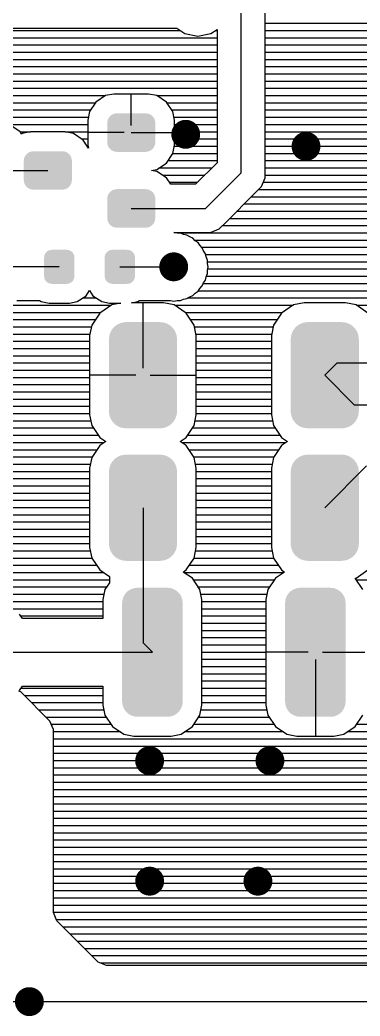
# Model space of a CAD drawing. Extents: x 295 to 953, y 10 to 290.
# Drawn here: x 762.2 to 782.8, y 103.4 to 163.8 of the extents above; entities that cross this region are included whole.
import ezdxf

# ---------------------------------------------------------------- set-up
doc = ezdxf.new("R2010")
doc.units = 0
doc.header["$LTSCALE"] = 5
doc.header["$MEASUREMENT"] = 0
doc.layers.get('0').update_dxf_attribs({"linetype": 'CONTINUOUS', "lineweight": 25})
doc.layers.add('DV-PEI-A6_BOT', color=7, linetype='CONTINUOUS')

msp = doc.modelspace()

# ---------------------------------------------------------------- linework, layer by layer
at = {"const_width": 0.876}
for points in [[(772.67, 156.867, -1), (771.794, 156.867, -1)], [(779.973, 156.137, -1), (779.097, 156.137, -1)], [(771.94, 148.834, -1), (771.064, 148.834, -1)], [(770.48, 118.894, -1), (769.603, 118.894, -1)], [(777.782, 118.894, -1), (776.906, 118.894, -1)], [(770.48, 111.591, -1), (769.603, 111.591, -1)], [(777.052, 111.591, -1), (776.176, 111.591, -1)], [(763.177, 104.289, -1), (762.301, 104.289, -1)]]:
    msp.add_lwpolyline(points, format="xyb", close=True, dxfattribs=at)
for points in [[(770.386, 157.556), (770.379, 157.647), (767.465, 157.556), (767.478, 157.647)], [(770.379, 157.647), (770.357, 157.72), (767.478, 157.647), (767.488, 157.72)], [(770.357, 157.72), (770.331, 157.804), (767.488, 157.72), (767.527, 157.804)], [(770.331, 157.804), (770.288, 157.87), (767.527, 157.804), (767.556, 157.87)], [(770.288, 157.87), (770.24, 157.942), (767.556, 157.87), (767.618, 157.942)], [(770.24, 157.942), (770.179, 157.995), (767.618, 157.942), (767.663, 157.995)], [(770.179, 157.995), (770.115, 158.049), (767.663, 157.995), (767.746, 158.049)], [(770.115, 158.049), (770.036, 158.085), (767.746, 158.049), (767.801, 158.085)], [(770.036, 158.085), (769.965, 158.117), (767.801, 158.085), (767.906, 158.117)], [(769.965, 158.117), (769.851, 158.134), (767.906, 158.117), (767.959, 158.134)], [(769.851, 158.134), (769.802, 158.141), (767.959, 158.134), (768.049, 158.141)], [(770.386, 156.388), (770.386, 157.556), (767.465, 156.388), (767.465, 157.556)], [(764.971, 155.789), (764.9, 155.821), (762.736, 155.789), (762.841, 155.821)], [(764.9, 155.821), (764.786, 155.838), (762.841, 155.821), (762.894, 155.838)], [(764.786, 155.838), (764.737, 155.845), (762.894, 155.838), (762.984, 155.845)], [(770.373, 156.298), (770.386, 156.388), (767.472, 156.298), (767.465, 156.388)], [(770.363, 156.225), (770.373, 156.298), (767.494, 156.225), (767.472, 156.298)], [(770.324, 156.14), (770.363, 156.225), (767.52, 156.14), (767.494, 156.225)], [(770.295, 156.075), (770.324, 156.14), (767.563, 156.075), (767.52, 156.14)], [(770.233, 156.002), (770.295, 156.075), (767.611, 156.002), (767.563, 156.075)], [(770.188, 155.949), (770.233, 156.002), (767.672, 155.949), (767.611, 156.002)], [(770.105, 155.895), (770.188, 155.949), (767.736, 155.895), (767.672, 155.949)], [(770.05, 155.859), (770.105, 155.895), (767.815, 155.859), (767.736, 155.895)], [(769.945, 155.827), (770.05, 155.859), (767.886, 155.827), (767.815, 155.859)], [(769.892, 155.811), (769.945, 155.827), (768, 155.811), (767.886, 155.827)], [(769.802, 155.804), (769.892, 155.811), (768.049, 155.804), (768, 155.811)], [(765.321, 155.26), (765.314, 155.351), (762.4, 155.26), (762.413, 155.351)], [(765.321, 154.092), (765.321, 155.26), (762.4, 154.092), (762.4, 155.26)], [(765.314, 155.351), (765.292, 155.424), (762.413, 155.351), (762.423, 155.424)], [(765.292, 155.424), (765.266, 155.508), (762.423, 155.424), (762.462, 155.508)], [(765.266, 155.508), (765.223, 155.574), (762.462, 155.508), (762.491, 155.574)], [(765.223, 155.574), (765.175, 155.646), (762.491, 155.574), (762.553, 155.646)], [(765.175, 155.646), (765.114, 155.699), (762.553, 155.646), (762.598, 155.699)], [(765.114, 155.699), (765.05, 155.753), (762.598, 155.699), (762.681, 155.753)], [(765.05, 155.753), (764.971, 155.789), (762.681, 155.753), (762.736, 155.789)], [(765.308, 154.002), (765.321, 154.092), (762.407, 154.002), (762.4, 154.092)], [(765.298, 153.929), (765.308, 154.002), (762.429, 153.929), (762.407, 154.002)], [(765.259, 153.844), (765.298, 153.929), (762.455, 153.844), (762.429, 153.929)], [(765.23, 153.779), (765.259, 153.844), (762.498, 153.779), (762.455, 153.844)], [(765.168, 153.706), (765.23, 153.779), (762.546, 153.706), (762.498, 153.779)], [(765.123, 153.653), (765.168, 153.706), (762.607, 153.653), (762.546, 153.706)], [(765.04, 153.599), (765.123, 153.653), (762.671, 153.599), (762.607, 153.653)], [(764.985, 153.563), (765.04, 153.599), (762.75, 153.563), (762.671, 153.599)], [(764.88, 153.531), (764.985, 153.563), (762.821, 153.531), (762.75, 153.563)], [(764.827, 153.515), (764.88, 153.531), (762.935, 153.515), (762.821, 153.531)], [(764.737, 153.508), (764.827, 153.515), (762.984, 153.508), (762.935, 153.515)], [(770.24, 153.345), (770.179, 153.397), (767.618, 153.345), (767.663, 153.397)], [(770.179, 153.397), (770.115, 153.452), (767.663, 153.397), (767.746, 153.452)], [(770.115, 153.452), (770.036, 153.488), (767.746, 153.452), (767.801, 153.488)], [(770.036, 153.488), (769.965, 153.52), (767.801, 153.488), (767.906, 153.52)], [(769.965, 153.52), (769.851, 153.536), (767.906, 153.52), (767.959, 153.536)], [(769.851, 153.536), (769.802, 153.543), (767.959, 153.536), (768.049, 153.543)], [(770.386, 152.959), (770.379, 153.049), (767.465, 152.959), (767.478, 153.049)], [(770.386, 151.79), (770.386, 152.959), (767.465, 151.79), (767.465, 152.959)], [(770.379, 153.049), (770.357, 153.122), (767.478, 153.049), (767.488, 153.122)], [(770.357, 153.122), (770.331, 153.207), (767.488, 153.122), (767.527, 153.207)], [(770.331, 153.207), (770.288, 153.272), (767.527, 153.207), (767.556, 153.272)], [(770.288, 153.272), (770.24, 153.345), (767.556, 153.272), (767.618, 153.345)], [(770.373, 151.7), (770.386, 151.79), (767.472, 151.7), (767.465, 151.79)], [(770.363, 151.627), (770.373, 151.7), (767.494, 151.627), (767.472, 151.7)], [(770.324, 151.542), (770.363, 151.627), (767.52, 151.542), (767.494, 151.627)], [(770.295, 151.477), (770.324, 151.542), (767.563, 151.477), (767.52, 151.542)], [(770.233, 151.404), (770.295, 151.477), (767.611, 151.404), (767.563, 151.477)], [(770.188, 151.352), (770.233, 151.404), (767.672, 151.352), (767.611, 151.404)], [(770.105, 151.297), (770.188, 151.352), (767.736, 151.297), (767.672, 151.352)], [(770.05, 151.261), (770.105, 151.297), (767.815, 151.261), (767.736, 151.297)], [(769.945, 151.229), (770.05, 151.261), (767.886, 151.229), (767.815, 151.261)], [(769.892, 151.213), (769.945, 151.229), (768, 151.213), (767.886, 151.229)], [(769.802, 151.206), (769.892, 151.213), (768.049, 151.206), (768, 151.213)], [(765.38, 149.682), (765.291, 149.774), (763.728, 149.682), (763.824, 149.774)], [(765.291, 149.774), (765.273, 149.783), (763.824, 149.774), (763.834, 149.783)], [(765.273, 149.783), (765.161, 149.841), (763.834, 149.783), (763.956, 149.841)], [(765.161, 149.841), (765.131, 149.846), (763.956, 149.841), (763.966, 149.846)], [(765.131, 149.846), (765.017, 149.864), (763.966, 149.846), (764.094, 149.864)], [(765.017, 149.864), (765.017, 149.868), (764.094, 149.864), (764.094, 149.868)], [(769.054, 149.682), (768.965, 149.774), (767.403, 149.682), (767.499, 149.774)], [(768.965, 149.774), (768.947, 149.783), (767.499, 149.774), (767.509, 149.783)], [(768.947, 149.783), (768.836, 149.841), (767.509, 149.783), (767.63, 149.841)], [(768.836, 149.841), (768.806, 149.846), (767.63, 149.841), (767.64, 149.846)], [(768.806, 149.846), (768.692, 149.864), (767.64, 149.846), (767.769, 149.864)], [(768.692, 149.864), (768.692, 149.868), (767.769, 149.864), (767.769, 149.868)], [(765.476, 149.41), (765.456, 149.538), (763.636, 149.41), (763.657, 149.538)], [(765.476, 149.407), (765.476, 149.41), (763.636, 149.407), (763.636, 149.41)], [(765.476, 148.262), (765.476, 149.407), (763.636, 148.262), (763.636, 149.407)], [(765.456, 149.538), (765.449, 149.554), (763.657, 149.538), (763.66, 149.554)], [(765.449, 149.554), (765.393, 149.669), (763.66, 149.554), (763.722, 149.669)], [(765.393, 149.669), (765.38, 149.682), (763.722, 149.669), (763.728, 149.682)], [(769.151, 149.41), (769.131, 149.538), (767.31, 149.41), (767.332, 149.538)], [(769.151, 149.407), (769.151, 149.41), (767.31, 149.407), (767.31, 149.41)], [(769.151, 148.262), (769.151, 149.407), (767.31, 148.262), (767.31, 149.407)], [(769.131, 149.538), (769.124, 149.554), (767.332, 149.538), (767.335, 149.554)], [(769.124, 149.554), (769.067, 149.669), (767.335, 149.554), (767.396, 149.669)], [(769.067, 149.669), (769.054, 149.682), (767.396, 149.669), (767.403, 149.682)], [(765.476, 148.259), (765.476, 148.262), (763.636, 148.259), (763.636, 148.262)], [(765.454, 148.13), (765.476, 148.259), (763.655, 148.13), (763.636, 148.259)], [(765.451, 148.115), (765.454, 148.13), (763.663, 148.115), (763.655, 148.13)], [(765.39, 147.999), (765.451, 148.115), (763.719, 147.999), (763.663, 148.115)], [(765.383, 147.986), (765.39, 147.999), (763.732, 147.986), (763.719, 147.999)], [(765.288, 147.895), (765.383, 147.986), (763.821, 147.895), (763.732, 147.986)], [(769.151, 148.259), (769.151, 148.262), (767.31, 148.259), (767.31, 148.262)], [(769.129, 148.13), (769.151, 148.259), (767.33, 148.13), (767.31, 148.259)], [(769.126, 148.115), (769.129, 148.13), (767.337, 148.115), (767.33, 148.13)], [(769.065, 147.999), (769.126, 148.115), (767.394, 147.999), (767.337, 148.115)], [(769.058, 147.986), (769.065, 147.999), (767.406, 147.986), (767.394, 147.999)], [(768.962, 147.895), (769.058, 147.986), (767.495, 147.895), (767.406, 147.986)], [(765.278, 147.885), (765.288, 147.895), (763.839, 147.885), (763.821, 147.895)], [(765.156, 147.827), (765.278, 147.885), (763.95, 147.827), (763.839, 147.885)], [(765.146, 147.822), (765.156, 147.827), (763.98, 147.822), (763.95, 147.827)], [(765.017, 147.804), (765.146, 147.822), (764.094, 147.804), (763.98, 147.822)], [(765.017, 147.8), (765.017, 147.804), (764.094, 147.8), (764.094, 147.804)], [(768.952, 147.885), (768.962, 147.895), (767.514, 147.885), (767.495, 147.895)], [(768.831, 147.827), (768.952, 147.885), (767.625, 147.827), (767.514, 147.885)], [(768.82, 147.822), (768.831, 147.827), (767.655, 147.822), (767.625, 147.827)], [(768.692, 147.804), (768.82, 147.822), (767.769, 147.804), (767.655, 147.822)], [(768.692, 147.8), (768.692, 147.804), (767.769, 147.8), (767.769, 147.804)], [(771.608, 144.874), (771.578, 144.947), (767.662, 144.874), (767.705, 144.947)], [(771.578, 144.947), (771.496, 145.063), (767.705, 144.947), (767.774, 145.063)], [(771.496, 145.063), (771.452, 145.127), (767.774, 145.063), (767.832, 145.127)], [(771.452, 145.127), (771.346, 145.224), (767.832, 145.127), (767.922, 145.224)], [(771.346, 145.224), (771.291, 145.276), (767.922, 145.224), (767.995, 145.276)], [(771.291, 145.276), (771.164, 145.351), (767.995, 145.276), (768.102, 145.351)], [(771.164, 145.351), (771.102, 145.388), (768.102, 145.351), (768.189, 145.388)], [(771.102, 145.388), (770.955, 145.436), (768.189, 145.388), (768.304, 145.436)], [(770.955, 145.436), (770.893, 145.457), (768.304, 145.436), (768.412, 145.457)], [(770.893, 145.457), (770.707, 145.477), (768.412, 145.457), (768.52, 145.477)], [(770.707, 145.477), (770.675, 145.481), (768.52, 145.477), (768.601, 145.481)], [(782.644, 144.874), (782.613, 144.947), (778.698, 144.874), (778.741, 144.947)], [(782.613, 144.947), (782.532, 145.063), (778.741, 144.947), (778.809, 145.063)], [(782.532, 145.063), (782.487, 145.127), (778.809, 145.063), (778.868, 145.127)], [(782.487, 145.127), (782.382, 145.224), (778.868, 145.127), (778.958, 145.224)], [(782.382, 145.224), (782.326, 145.276), (778.958, 145.224), (779.031, 145.276)], [(782.326, 145.276), (782.2, 145.351), (779.031, 145.276), (779.137, 145.351)], [(782.2, 145.351), (782.137, 145.388), (779.137, 145.351), (779.224, 145.388)], [(782.137, 145.388), (781.991, 145.436), (779.224, 145.388), (779.34, 145.436)], [(781.991, 145.436), (781.929, 145.457), (779.34, 145.436), (779.448, 145.457)], [(781.929, 145.457), (781.742, 145.477), (779.448, 145.457), (779.555, 145.477)], [(781.742, 145.477), (781.711, 145.481), (779.555, 145.477), (779.637, 145.481)], [(771.709, 140.077), (771.709, 144.447), (767.567, 140.077), (767.567, 144.447)], [(771.706, 144.447), (771.703, 144.529), (767.57, 144.447), (767.579, 144.529)], [(771.703, 144.529), (771.678, 144.665), (767.579, 144.529), (767.594, 144.665)], [(771.678, 144.665), (771.663, 144.744), (767.594, 144.665), (767.62, 144.744)], [(771.663, 144.744), (771.608, 144.874), (767.62, 144.744), (767.662, 144.874)], [(782.745, 140.077), (782.745, 144.447), (778.603, 140.077), (778.603, 144.447)], [(782.742, 144.447), (782.739, 144.529), (778.606, 144.447), (778.615, 144.529)], [(782.739, 144.529), (782.713, 144.665), (778.615, 144.529), (778.629, 144.665)], [(782.713, 144.665), (782.698, 144.744), (778.629, 144.665), (778.655, 144.744)], [(782.698, 144.744), (782.644, 144.874), (778.655, 144.744), (778.698, 144.874)], [(771.698, 139.995), (771.706, 140.077), (767.573, 139.995), (767.57, 140.077)], [(771.683, 139.859), (771.698, 139.995), (767.599, 139.859), (767.573, 139.995)], [(771.657, 139.78), (771.683, 139.859), (767.614, 139.78), (767.599, 139.859)], [(771.614, 139.65), (771.657, 139.78), (767.668, 139.65), (767.614, 139.78)], [(771.571, 139.577), (771.614, 139.65), (767.699, 139.577), (767.668, 139.65)], [(771.503, 139.461), (771.571, 139.577), (767.78, 139.461), (767.699, 139.577)], [(782.733, 139.995), (782.742, 140.077), (778.609, 139.995), (778.606, 140.077)], [(782.719, 139.859), (782.733, 139.995), (778.635, 139.859), (778.609, 139.995)], [(782.692, 139.78), (782.719, 139.859), (778.649, 139.78), (778.635, 139.859)], [(782.65, 139.65), (782.692, 139.78), (778.704, 139.65), (778.649, 139.78)], [(782.607, 139.577), (782.65, 139.65), (778.735, 139.577), (778.704, 139.65)], [(782.538, 139.461), (782.607, 139.577), (778.816, 139.461), (778.735, 139.577)], [(771.444, 139.397), (771.503, 139.461), (767.825, 139.397), (767.78, 139.461)], [(771.354, 139.3), (771.444, 139.397), (767.93, 139.3), (767.825, 139.397)], [(771.281, 139.248), (771.354, 139.3), (767.986, 139.248), (767.93, 139.3)], [(771.175, 139.173), (771.281, 139.248), (768.113, 139.173), (767.986, 139.248)], [(771.088, 139.136), (771.175, 139.173), (768.175, 139.136), (768.113, 139.173)], [(770.973, 139.088), (771.088, 139.136), (768.321, 139.088), (768.175, 139.136)], [(770.864, 139.067), (770.973, 139.088), (768.383, 139.067), (768.321, 139.088)], [(770.757, 139.047), (770.864, 139.067), (768.57, 139.047), (768.383, 139.067)], [(770.675, 139.043), (770.757, 139.047), (768.601, 139.043), (768.57, 139.047)], [(782.48, 139.397), (782.538, 139.461), (778.861, 139.397), (778.816, 139.461)], [(782.39, 139.3), (782.48, 139.397), (778.966, 139.3), (778.861, 139.397)], [(782.317, 139.248), (782.39, 139.3), (779.022, 139.248), (778.966, 139.3)], [(782.21, 139.173), (782.317, 139.248), (779.148, 139.173), (779.022, 139.248)], [(782.123, 139.136), (782.21, 139.173), (779.21, 139.136), (779.148, 139.173)], [(782.008, 139.088), (782.123, 139.136), (779.357, 139.088), (779.21, 139.136)], [(781.9, 139.067), (782.008, 139.088), (779.419, 139.067), (779.357, 139.088)], [(781.792, 139.047), (781.9, 139.067), (779.605, 139.047), (779.419, 139.067)], [(781.711, 139.043), (781.792, 139.047), (779.637, 139.043), (779.605, 139.047)], [(771.496, 137.03), (771.452, 137.094), (767.774, 137.03), (767.832, 137.094)], [(771.452, 137.094), (771.346, 137.192), (767.832, 137.094), (767.922, 137.192)], [(771.346, 137.192), (771.291, 137.243), (767.922, 137.192), (767.995, 137.243)], [(771.291, 137.243), (771.164, 137.318), (767.995, 137.243), (768.102, 137.318)], [(771.164, 137.318), (771.102, 137.355), (768.102, 137.318), (768.189, 137.355)], [(771.102, 137.355), (770.955, 137.404), (768.189, 137.355), (768.304, 137.404)], [(770.955, 137.404), (770.893, 137.424), (768.304, 137.404), (768.412, 137.424)], [(770.893, 137.424), (770.707, 137.445), (768.412, 137.424), (768.52, 137.445)], [(770.707, 137.445), (770.675, 137.448), (768.52, 137.445), (768.601, 137.448)], [(782.532, 137.03), (782.487, 137.094), (778.809, 137.03), (778.868, 137.094)], [(782.487, 137.094), (782.382, 137.192), (778.868, 137.094), (778.958, 137.192)], [(782.382, 137.192), (782.326, 137.243), (778.958, 137.192), (779.031, 137.243)], [(782.326, 137.243), (782.2, 137.318), (779.031, 137.243), (779.137, 137.318)], [(782.2, 137.318), (782.137, 137.355), (779.137, 137.318), (779.224, 137.355)], [(782.137, 137.355), (781.991, 137.404), (779.224, 137.355), (779.34, 137.404)], [(781.991, 137.404), (781.929, 137.424), (779.34, 137.404), (779.448, 137.424)], [(781.929, 137.424), (781.742, 137.445), (779.448, 137.424), (779.555, 137.445)], [(781.742, 137.445), (781.711, 137.448), (779.555, 137.445), (779.637, 137.448)], [(771.706, 136.414), (771.703, 136.496), (767.57, 136.414), (767.579, 136.496)], [(771.703, 136.496), (771.678, 136.632), (767.579, 136.496), (767.594, 136.632)], [(771.678, 136.632), (771.663, 136.712), (767.594, 136.632), (767.62, 136.712)], [(771.663, 136.712), (771.608, 136.841), (767.62, 136.712), (767.662, 136.841)], [(771.608, 136.841), (771.578, 136.914), (767.662, 136.841), (767.705, 136.914)], [(771.578, 136.914), (771.496, 137.03), (767.705, 136.914), (767.774, 137.03)], [(782.742, 136.414), (782.739, 136.496), (778.606, 136.414), (778.615, 136.496)], [(782.739, 136.496), (782.713, 136.632), (778.615, 136.496), (778.629, 136.632)], [(782.713, 136.632), (782.698, 136.712), (778.629, 136.632), (778.655, 136.712)], [(782.698, 136.712), (782.644, 136.841), (778.655, 136.712), (778.698, 136.841)], [(782.644, 136.841), (782.613, 136.914), (778.698, 136.841), (778.741, 136.914)], [(782.613, 136.914), (782.532, 137.03), (778.741, 136.914), (778.809, 137.03)], [(771.709, 132.044), (771.709, 136.414), (767.567, 132.044), (767.567, 136.414)], [(782.745, 132.044), (782.745, 136.414), (778.603, 132.044), (778.603, 136.414)], [(771.698, 131.963), (771.706, 132.044), (767.573, 131.963), (767.57, 132.044)], [(771.683, 131.826), (771.698, 131.963), (767.599, 131.826), (767.573, 131.963)], [(771.657, 131.747), (771.683, 131.826), (767.614, 131.747), (767.599, 131.826)], [(771.614, 131.618), (771.657, 131.747), (767.668, 131.618), (767.614, 131.747)], [(782.733, 131.963), (782.742, 132.044), (778.609, 131.963), (778.606, 132.044)], [(782.719, 131.826), (782.733, 131.963), (778.635, 131.826), (778.609, 131.963)], [(782.692, 131.747), (782.719, 131.826), (778.649, 131.747), (778.635, 131.826)], [(782.65, 131.618), (782.692, 131.747), (778.704, 131.618), (778.649, 131.747)], [(771.571, 131.545), (771.614, 131.618), (767.699, 131.545), (767.668, 131.618)], [(771.503, 131.428), (771.571, 131.545), (767.78, 131.428), (767.699, 131.545)], [(771.444, 131.365), (771.503, 131.428), (767.825, 131.365), (767.78, 131.428)], [(771.354, 131.267), (771.444, 131.365), (767.93, 131.267), (767.825, 131.365)], [(771.281, 131.216), (771.354, 131.267), (767.986, 131.216), (767.93, 131.267)], [(771.175, 131.141), (771.281, 131.216), (768.113, 131.141), (767.986, 131.216)], [(771.088, 131.104), (771.175, 131.141), (768.175, 131.104), (768.113, 131.141)], [(770.973, 131.055), (771.088, 131.104), (768.321, 131.055), (768.175, 131.104)], [(770.864, 131.034), (770.973, 131.055), (768.383, 131.034), (768.321, 131.055)], [(782.607, 131.545), (782.65, 131.618), (778.735, 131.545), (778.704, 131.618)], [(782.538, 131.428), (782.607, 131.545), (778.816, 131.428), (778.735, 131.545)], [(782.48, 131.365), (782.538, 131.428), (778.861, 131.365), (778.816, 131.428)], [(782.39, 131.267), (782.48, 131.365), (778.966, 131.267), (778.861, 131.365)], [(782.317, 131.216), (782.39, 131.267), (779.022, 131.216), (778.966, 131.267)], [(782.21, 131.141), (782.317, 131.216), (779.148, 131.141), (779.022, 131.216)], [(782.123, 131.104), (782.21, 131.141), (779.21, 131.104), (779.148, 131.141)], [(782.008, 131.055), (782.123, 131.104), (779.357, 131.055), (779.21, 131.104)], [(781.9, 131.034), (782.008, 131.055), (779.419, 131.034), (779.357, 131.055)], [(770.757, 131.014), (770.864, 131.034), (768.57, 131.014), (768.383, 131.034)], [(770.675, 131.01), (770.757, 131.014), (768.601, 131.01), (768.57, 131.014)], [(781.792, 131.014), (781.9, 131.034), (779.605, 131.014), (779.419, 131.034)], [(781.711, 131.01), (781.792, 131.014), (779.637, 131.01), (779.605, 131.014)], [(771.697, 129.179), (771.532, 129.284), (768.723, 129.179), (768.892, 129.284)], [(771.532, 129.284), (771.52, 129.289), (768.892, 129.284), (768.899, 129.289)], [(771.52, 129.289), (771.337, 129.354), (768.899, 129.289), (769.088, 129.354)], [(771.337, 129.354), (771.318, 129.356), (769.088, 129.354), (769.095, 129.356)], [(771.318, 129.356), (771.131, 129.377), (769.095, 129.356), (769.291, 129.377)], [(781.587, 129.179), (781.422, 129.284), (778.614, 129.179), (778.783, 129.284)], [(781.422, 129.284), (781.41, 129.289), (778.783, 129.284), (778.789, 129.289)], [(781.41, 129.289), (781.227, 129.354), (778.789, 129.289), (778.979, 129.354)], [(781.227, 129.354), (781.208, 129.356), (778.979, 129.354), (778.985, 129.356)], [(781.208, 129.356), (781.021, 129.377), (778.985, 129.356), (779.181, 129.377)], [(772.048, 128.457), (772.027, 128.653), (768.374, 128.457), (768.396, 128.653)], [(772.027, 128.653), (772.024, 128.663), (768.396, 128.653), (768.397, 128.663)], [(772.024, 128.663), (771.96, 128.849), (768.397, 128.663), (768.462, 128.849)], [(771.96, 128.849), (771.955, 128.858), (768.462, 128.849), (768.466, 128.858)], [(771.955, 128.858), (771.852, 129.026), (768.466, 128.858), (768.571, 129.026)], [(771.852, 129.026), (771.844, 129.033), (768.571, 129.026), (768.576, 129.033)], [(771.844, 129.033), (771.706, 129.173), (768.576, 129.033), (768.717, 129.173)], [(771.706, 129.173), (771.697, 129.179), (768.717, 129.173), (768.723, 129.179)], [(781.939, 128.457), (781.918, 128.653), (778.264, 128.457), (778.286, 128.653)], [(781.918, 128.653), (781.914, 128.663), (778.286, 128.653), (778.287, 128.663)], [(781.914, 128.663), (781.851, 128.849), (778.287, 128.663), (778.353, 128.849)], [(781.851, 128.849), (781.845, 128.858), (778.353, 128.849), (778.356, 128.858)], [(781.845, 128.858), (781.742, 129.026), (778.356, 128.858), (778.462, 129.026)], [(781.742, 129.026), (781.735, 129.033), (778.462, 129.026), (778.467, 129.033)], [(781.735, 129.033), (781.597, 129.173), (778.467, 129.033), (778.607, 129.173)], [(781.597, 129.173), (781.587, 129.179), (778.607, 129.173), (778.614, 129.179)], [(772.051, 122.475), (772.051, 128.457), (768.371, 122.475), (768.371, 128.457)], [(781.942, 122.475), (781.942, 128.457), (778.261, 122.475), (778.261, 128.457)], [(772.026, 122.279), (772.048, 122.475), (768.395, 122.279), (768.374, 122.475)], [(772.025, 122.269), (772.026, 122.279), (768.398, 122.269), (768.395, 122.279)], [(771.959, 122.083), (772.025, 122.269), (768.461, 122.083), (768.398, 122.269)], [(771.956, 122.074), (771.959, 122.083), (768.467, 122.074), (768.461, 122.083)], [(771.85, 121.907), (771.956, 122.074), (768.57, 121.907), (768.467, 122.074)], [(781.916, 122.279), (781.939, 122.475), (778.285, 122.279), (778.264, 122.475)], [(781.915, 122.269), (781.916, 122.279), (778.288, 122.269), (778.285, 122.279)], [(781.85, 122.083), (781.915, 122.269), (778.352, 122.083), (778.288, 122.269)], [(781.847, 122.074), (781.85, 122.083), (778.357, 122.074), (778.352, 122.083)], [(781.741, 121.907), (781.847, 122.074), (778.46, 121.907), (778.357, 122.074)], [(771.846, 121.899), (771.85, 121.907), (768.578, 121.899), (768.57, 121.907)], [(771.705, 121.759), (771.846, 121.899), (768.715, 121.759), (768.578, 121.899)], [(771.699, 121.753), (771.705, 121.759), (768.725, 121.753), (768.715, 121.759)], [(771.53, 121.648), (771.699, 121.753), (768.89, 121.648), (768.725, 121.753)], [(771.523, 121.644), (771.53, 121.648), (768.902, 121.644), (768.89, 121.648)], [(771.333, 121.579), (771.523, 121.644), (769.085, 121.579), (768.902, 121.644)], [(771.327, 121.577), (771.333, 121.579), (769.104, 121.577), (769.085, 121.579)], [(771.131, 121.555), (771.327, 121.577), (769.291, 121.555), (769.104, 121.577)], [(781.736, 121.899), (781.741, 121.907), (778.468, 121.899), (778.46, 121.907)], [(781.595, 121.759), (781.736, 121.899), (778.606, 121.759), (778.468, 121.899)], [(781.589, 121.753), (781.595, 121.759), (778.616, 121.753), (778.606, 121.759)], [(781.42, 121.648), (781.589, 121.753), (778.78, 121.648), (778.616, 121.753)], [(781.413, 121.644), (781.42, 121.648), (778.793, 121.644), (778.78, 121.648)], [(781.224, 121.579), (781.413, 121.644), (778.976, 121.579), (778.793, 121.644)], [(781.217, 121.577), (781.224, 121.579), (778.995, 121.577), (778.976, 121.579)], [(781.021, 121.555), (781.217, 121.577), (779.181, 121.555), (778.995, 121.577)]]:
    msp.add_solid(points)
at = {"layer": 'DV-PEI-A6_BOT'}
for p, q in [((775.591, 154.53), (775.591, 187.83)), ((777.052, 154.816), (777.052, 187.222)), ((771.911, 163.141), (753.958, 163.141)), ((757.312, 163.293), (771.689, 163.293)), ((771.689, 163.293), (772.168, 162.972)), ((773.763, 162.972), (774.131, 163.217)), ((774.131, 163.141), (774.02, 163.141)), ((774.131, 163.217), (774.131, 155.132)), ((827.568, 163.579), (777.052, 163.579)), ((827.27, 163.141), (777.052, 163.141)), ((774.131, 162.703), (753.993, 162.703)), ((772.168, 162.972), (772.962, 162.814)), ((772.962, 162.814), (773.763, 162.972)), ((827.083, 162.703), (777.052, 162.703)), ((774.131, 162.265), (753.993, 162.265)), ((827.001, 162.265), (777.052, 162.265)), ((774.131, 161.389), (753.923, 161.389)), ((774.131, 161.827), (753.993, 161.827)), ((827.001, 161.827), (777.052, 161.827)), ((827.001, 161.389), (777.052, 161.389)), ((774.131, 160.951), (753.69, 160.951)), ((827.001, 160.951), (777.052, 160.951)), ((774.131, 160.512), (753.228, 160.512)), ((774.131, 160.074), (753.69, 160.074)), ((826.925, 160.512), (777.052, 160.512)), ((826.487, 160.074), (777.052, 160.074)), ((774.131, 159.636), (753.923, 159.636)), ((812.928, 159.636), (777.052, 159.636)), ((767.354, 159.198), (753.993, 159.198)), ((767.366, 159.21), (766.782, 158.818)), ((767.874, 159.309), (767.366, 159.21)), ((769.971, 159.309), (767.874, 159.309)), ((768.926, 157.41), (768.926, 159.309)), ((770.485, 159.21), (769.971, 159.309)), ((771.064, 158.818), (770.485, 159.21)), ((774.131, 159.198), (770.497, 159.198)), ((792.592, 159.198), (777.052, 159.198)), ((766.747, 158.76), (753.993, 158.76)), ((766.449, 158.322), (753.993, 158.322)), ((766.396, 158.24), (766.297, 157.732)), ((766.782, 158.818), (766.396, 158.24)), ((771.449, 158.24), (771.064, 158.818)), ((774.131, 158.76), (771.105, 158.76)), ((774.131, 158.322), (771.397, 158.322)), ((771.554, 157.732), (771.449, 158.24)), ((791.937, 158.76), (777.052, 158.76)), ((791.645, 158.322), (777.052, 158.322)), ((766.326, 157.884), (753.958, 157.884)), ((766.297, 157.732), (766.297, 156.219)), ((774.131, 157.884), (771.519, 157.884)), ((771.554, 156.219), (771.554, 157.732)), ((791.511, 157.884), (777.052, 157.884)), ((762.172, 157.025), (761.495, 157.475)), ((766.297, 157.445), (761.535, 157.445)), ((762.266, 156.885), (762.172, 157.025)), ((762.815, 157.013), (762.301, 156.908)), ((764.912, 157.013), (762.815, 157.013)), ((765.42, 156.908), (764.912, 157.013)), ((774.131, 157.445), (771.554, 157.445)), ((791.482, 157.445), (777.052, 157.445)), ((762.815, 157.007), (762.178, 157.007)), ((762.301, 156.908), (762.266, 156.885)), ((766.297, 157.007), (764.912, 157.007)), ((766.005, 156.522), (765.42, 156.908)), ((766.297, 156.569), (765.929, 156.569)), ((766.332, 156.032), (766.005, 156.522)), ((768.487, 156.972), (766.297, 156.972)), ((768.926, 156.972), (771.397, 156.972)), ((769.364, 156.972), (771.554, 156.972)), ((771.397, 156.972), (772.232, 156.867)), ((774.131, 157.007), (771.554, 157.007)), ((774.131, 156.569), (771.554, 156.569)), ((791.482, 157.007), (777.052, 157.007)), ((791.482, 156.569), (777.052, 156.569)), ((766.308, 156.131), (766.262, 156.131)), ((766.297, 156.219), (766.332, 156.032)), ((771.449, 155.704), (771.554, 156.219)), ((774.131, 156.131), (771.537, 156.131)), ((791.499, 156.131), (777.052, 156.131)), ((771.064, 155.126), (771.449, 155.704)), ((774.131, 155.255), (771.151, 155.255)), ((774.131, 155.693), (771.443, 155.693)), ((791.593, 155.693), (777.052, 155.693)), ((791.89, 155.255), (777.052, 155.255)), ((759.818, 154.676), (763.861, 154.676)), ((770.158, 154.676), (770.485, 154.741)), ((770.485, 154.606), (770.158, 154.676)), ((770.485, 154.741), (771.064, 155.126)), ((771.064, 154.221), (770.485, 154.606)), ((773.821, 154.816), (770.602, 154.816)), ((774.131, 155.132), (772.834, 153.835)), ((792.445, 154.816), (777.052, 154.816)), ((777.052, 154.238), (777.052, 154.816)), ((773.383, 154.378), (770.824, 154.378)), ((771.321, 153.835), (771.064, 154.221)), ((773.441, 152.375), (775.591, 154.53)), ((776.83, 153.701), (777.052, 154.238)), ((792.229, 154.378), (777.052, 154.378)), ((772.945, 153.94), (771.251, 153.94)), ((772.834, 153.835), (771.321, 153.835)), ((776.421, 153.292), (776.83, 153.701)), ((791.558, 153.502), (776.637, 153.502)), ((791.791, 153.94), (776.935, 153.94)), ((774.68, 151.545), (776.421, 153.292)), ((791.482, 153.064), (776.199, 153.064)), ((768.926, 152.375), (773.441, 152.375)), ((791.482, 152.188), (775.323, 152.188)), ((791.482, 152.626), (775.761, 152.626)), ((791.482, 151.749), (774.884, 151.749)), ((773.734, 150.914), (774.265, 151.136)), ((774.265, 151.136), (774.68, 151.545)), ((791.54, 151.311), (774.446, 151.311)), ((771.706, 150.879), (771.519, 150.914)), ((771.519, 150.914), (773.734, 150.914)), ((771.911, 150.879), (771.706, 150.879)), ((772.104, 150.797), (771.911, 150.879)), ((791.744, 150.873), (771.911, 150.873)), ((772.302, 150.756), (772.104, 150.797)), ((772.472, 150.645), (772.302, 150.756)), ((772.664, 150.563), (772.472, 150.645)), ((772.811, 150.417), (772.664, 150.563)), ((792.118, 150.435), (772.787, 150.435)), ((772.98, 150.306), (772.811, 150.417)), ((773.091, 150.137), (772.98, 150.306)), ((773.237, 149.991), (773.091, 150.137)), ((792.463, 149.997), (773.225, 149.997)), ((773.319, 149.798), (773.237, 149.991)), ((773.43, 149.629), (773.319, 149.798)), ((773.471, 149.43), (773.43, 149.629)), ((792.206, 149.559), (773.441, 149.559)), ((773.547, 149.237), (773.471, 149.43)), ((773.547, 149.033), (773.547, 149.237)), ((764.556, 148.834), (759.818, 148.834)), ((768.23, 148.834), (771.502, 148.834)), ((792.118, 149.121), (773.547, 149.121)), ((773.588, 148.834), (773.547, 149.033)), ((773.547, 148.63), (773.588, 148.834)), ((773.547, 148.425), (773.547, 148.63)), ((792.089, 148.682), (773.558, 148.682)), ((773.319, 147.864), (773.43, 148.034)), ((773.43, 148.034), (773.471, 148.233)), ((773.471, 148.233), (773.547, 148.425)), ((792.177, 148.244), (773.477, 148.244)), ((766.186, 147.082), (766.39, 147.391)), ((766.408, 147.368), (766.378, 147.368)), ((766.39, 147.391), (766.6, 147.082)), ((772.811, 147.245), (772.98, 147.356)), ((772.98, 147.356), (773.091, 147.526)), ((792.662, 147.368), (772.986, 147.368)), ((773.091, 147.526), (773.237, 147.672)), ((773.237, 147.672), (773.319, 147.864)), ((792.364, 147.806), (773.295, 147.806)), ((761.968, 146.79), (763.364, 146.79)), ((763.364, 146.79), (763.457, 146.725)), ((765.648, 146.725), (766.186, 147.082)), ((766.822, 146.93), (765.964, 146.93)), ((766.6, 147.082), (767.138, 146.725)), ((769.329, 146.725), (769.422, 146.79)), ((769.422, 146.79), (771.303, 146.79)), ((771.303, 146.79), (771.502, 146.749)), ((771.502, 146.749), (771.706, 146.79)), ((771.706, 146.79), (771.911, 146.79)), ((771.911, 146.79), (772.104, 146.865)), ((772.104, 146.865), (772.302, 146.906)), ((772.302, 146.906), (772.472, 147.017)), ((793.304, 146.93), (772.343, 146.93)), ((772.472, 147.017), (772.664, 147.099)), ((772.664, 147.099), (772.811, 147.245)), ((767.705, 146.492), (761.582, 146.492)), ((763.457, 146.725), (763.931, 146.626)), ((763.931, 146.626), (765.175, 146.626)), ((765.175, 146.626), (765.648, 146.725)), ((767.74, 146.521), (767.015, 146.03)), ((767.138, 146.725), (767.611, 146.626)), ((767.611, 146.626), (768.283, 146.626)), ((768.283, 146.626), (767.74, 146.521)), ((768.949, 146.649), (769.329, 146.725)), ((770.889, 146.649), (768.949, 146.649)), ((769.638, 142.7), (769.638, 146.649)), ((771.531, 146.521), (770.889, 146.649)), ((772.261, 146.03), (771.531, 146.521)), ((778.746, 146.492), (771.566, 146.492)), ((778.781, 146.521), (778.051, 146.03)), ((779.424, 146.649), (778.781, 146.521)), ((781.93, 146.649), (779.424, 146.649)), ((782.573, 146.521), (781.93, 146.649)), ((783.297, 146.03), (782.573, 146.521)), ((813.611, 146.492), (782.608, 146.492)), ((766.735, 145.615), (757.557, 145.615)), ((767.05, 146.053), (760.84, 146.053)), ((767.015, 146.03), (766.525, 145.306)), ((778.086, 146.053), (772.226, 146.053)), ((772.746, 145.306), (772.261, 146.03)), ((777.776, 145.615), (772.536, 145.615)), ((778.051, 146.03), (777.566, 145.306)), ((766.501, 145.177), (757.598, 145.177)), ((766.525, 145.306), (766.396, 144.663)), ((772.875, 144.663), (772.746, 145.306)), ((777.543, 145.177), (772.77, 145.177)), ((777.566, 145.306), (777.437, 144.663)), ((766.414, 144.739), (757.598, 144.739)), ((766.396, 144.663), (766.396, 139.855)), ((777.455, 144.739), (772.857, 144.739)), ((772.875, 139.855), (772.875, 144.663)), ((777.437, 144.663), (777.437, 139.855)), ((766.396, 144.301), (757.598, 144.301)), ((766.396, 143.863), (757.598, 143.863)), ((777.437, 144.301), (772.875, 144.301)), ((777.437, 143.863), (772.875, 143.863)), ((766.396, 143.425), (757.598, 143.425)), ((777.437, 143.425), (772.875, 143.425)), ((766.396, 142.548), (757.575, 142.548)), ((766.396, 142.986), (757.598, 142.986)), ((777.437, 142.986), (772.875, 142.986)), ((777.437, 142.548), (772.875, 142.548)), ((781.404, 142.992), (780.674, 142.262)), ((784.646, 142.992), (781.404, 142.992)), ((766.396, 142.11), (757.487, 142.11)), ((769.2, 142.262), (766.396, 142.262)), ((770.076, 142.262), (772.875, 142.262)), ((777.437, 142.11), (772.875, 142.11)), ((782.485, 140.445), (780.674, 142.262)), ((766.396, 141.672), (757.247, 141.672)), ((777.437, 141.672), (772.875, 141.672)), ((766.396, 140.796), (756.313, 140.796)), ((766.396, 141.234), (756.955, 141.234)), ((777.437, 141.234), (772.875, 141.234)), ((777.437, 140.796), (772.875, 140.796)), ((766.396, 140.358), (738.051, 140.358)), ((777.437, 140.358), (772.875, 140.358)), ((786.837, 140.445), (782.485, 140.445)), ((766.396, 139.919), (737.928, 139.919)), ((766.396, 139.855), (766.525, 139.212)), ((772.746, 139.212), (772.875, 139.855)), ((777.437, 139.919), (772.875, 139.919)), ((777.437, 139.855), (777.566, 139.212)), ((766.636, 139.043), (737.157, 139.043)), ((766.472, 139.481), (737.636, 139.481)), ((766.525, 139.212), (767.015, 138.488)), ((772.261, 138.488), (772.746, 139.212)), ((777.677, 139.043), (772.635, 139.043)), ((777.513, 139.481), (772.799, 139.481)), ((777.566, 139.212), (778.051, 138.488)), ((766.933, 138.605), (713.958, 138.605)), ((767.015, 138.488), (767.377, 138.243)), ((771.893, 138.243), (772.261, 138.488)), ((777.969, 138.605), (772.343, 138.605)), ((778.051, 138.488), (778.419, 138.243)), ((766.834, 137.729), (696.105, 137.729)), ((767.266, 138.167), (696.508, 138.167)), ((767.015, 137.997), (766.525, 137.273)), ((767.377, 138.243), (767.015, 137.997)), ((772.261, 137.997), (771.893, 138.243)), ((778.308, 138.167), (772.004, 138.167)), ((772.746, 137.273), (772.261, 137.997)), ((777.876, 137.729), (772.437, 137.729)), ((778.051, 137.997), (777.566, 137.273)), ((778.419, 138.243), (778.051, 137.997)), ((766.542, 137.29), (695.264, 137.29)), ((766.525, 137.273), (766.396, 136.63)), ((777.578, 137.29), (772.735, 137.29)), ((772.875, 136.63), (772.746, 137.273)), ((777.566, 137.273), (777.437, 136.63)), ((766.443, 136.852), (694.826, 136.852)), ((766.396, 136.63), (766.396, 131.822)), ((777.484, 136.852), (772.828, 136.852)), ((772.875, 131.822), (772.875, 136.63)), ((777.437, 136.63), (777.437, 131.822)), ((783.215, 136.771), (780.674, 134.229)), ((766.396, 135.976), (693.949, 135.976)), ((766.396, 136.414), (694.388, 136.414)), ((777.437, 136.414), (772.875, 136.414)), ((777.437, 135.976), (772.875, 135.976)), ((766.396, 135.538), (693.511, 135.538)), ((777.437, 135.538), (772.875, 135.538)), ((766.396, 135.1), (693.073, 135.1)), ((777.437, 135.1), (772.875, 135.1)), ((766.396, 134.662), (692.927, 134.662)), ((766.396, 134.223), (692.927, 134.223)), ((769.638, 134.229), (769.638, 126.039)), ((777.437, 134.662), (772.875, 134.662)), ((777.437, 134.223), (772.875, 134.223)), ((766.396, 133.785), (692.927, 133.785)), ((777.437, 133.785), (772.875, 133.785)), ((766.396, 133.347), (756.529, 133.347)), ((766.396, 132.909), (757.055, 132.909)), ((777.437, 133.347), (772.875, 133.347)), ((777.437, 132.909), (772.875, 132.909)), ((766.396, 132.471), (757.347, 132.471)), ((777.437, 132.471), (772.875, 132.471)), ((766.396, 132.033), (757.516, 132.033)), ((766.396, 131.822), (766.525, 131.18)), ((772.746, 131.18), (772.875, 131.822)), ((777.437, 132.033), (772.875, 132.033)), ((777.437, 131.822), (777.566, 131.18)), ((766.443, 131.595), (757.598, 131.595)), ((766.542, 131.156), (757.598, 131.156)), ((766.525, 131.18), (767.015, 130.455)), ((772.261, 130.455), (772.746, 131.18)), ((777.578, 131.156), (772.735, 131.156)), ((777.484, 131.595), (772.828, 131.595)), ((777.566, 131.18), (778.051, 130.455)), ((766.834, 130.718), (757.598, 130.718)), ((767.015, 130.455), (767.594, 130.064)), ((772.08, 130.333), (772.261, 130.455)), ((777.876, 130.718), (772.437, 130.718)), ((778.051, 130.455), (778.232, 130.333)), ((782.573, 129.965), (783.297, 130.455)), ((767.266, 130.28), (757.598, 130.28)), ((767.594, 129.842), (757.598, 129.842)), ((767.594, 130.064), (767.594, 129.667)), ((772.635, 129.959), (772.08, 130.333)), ((778.162, 130.28), (772.15, 130.28)), ((773.097, 129.269), (772.635, 129.959)), ((777.601, 129.842), (772.711, 129.842)), ((777.677, 129.959), (777.215, 129.269)), ((778.232, 130.333), (777.677, 129.959)), ((782.526, 129.959), (782.573, 129.965)), ((782.987, 129.269), (782.526, 129.959)), ((812.513, 129.842), (782.602, 129.842)), ((767.418, 129.404), (757.598, 129.404)), ((767.325, 129.269), (767.202, 128.662)), ((767.594, 129.667), (767.325, 129.269)), ((777.309, 129.404), (773.003, 129.404)), ((773.219, 128.662), (773.097, 129.269)), ((777.215, 129.269), (777.093, 128.662)), ((767.266, 128.966), (757.598, 128.966)), ((767.202, 128.662), (767.202, 127.511)), ((777.157, 128.966), (773.155, 128.966)), ((773.219, 122.265), (773.219, 128.662)), ((777.093, 128.662), (777.093, 122.265)), ((767.202, 128.527), (760.869, 128.527)), ((767.202, 128.089), (761.67, 128.089)), ((777.093, 128.527), (773.219, 128.527)), ((777.093, 128.089), (773.219, 128.089)), ((762.318, 127.511), (762.137, 127.78)), ((767.202, 127.651), (762.219, 127.651)), ((767.202, 127.511), (762.318, 127.511)), ((777.093, 127.651), (773.219, 127.651)), ((777.093, 127.213), (773.219, 127.213)), ((777.093, 126.775), (773.219, 126.775)), ((777.093, 126.337), (773.219, 126.337)), ((769.638, 126.039), (770.211, 125.466)), ((777.093, 125.899), (773.219, 125.899)), ((759.818, 125.466), (770.211, 125.466)), ((777.093, 125.46), (773.219, 125.46)), ((777.093, 125.022), (773.219, 125.022)), ((779.663, 125.466), (777.093, 125.466)), ((780.101, 125.028), (780.101, 120.384)), ((780.539, 125.466), (783.11, 125.466)), ((777.093, 124.584), (773.219, 124.584)), ((777.093, 124.146), (773.219, 124.146)), ((762.137, 123.147), (762.318, 123.422)), ((767.202, 123.27), (762.219, 123.27)), ((762.318, 123.422), (767.202, 123.422)), ((767.202, 123.422), (767.202, 122.265)), ((777.093, 123.708), (773.219, 123.708)), ((777.093, 123.27), (773.219, 123.27)), ((762.225, 123.059), (762.09, 123.118)), ((763.989, 121.295), (762.225, 123.059)), ((767.202, 122.832), (762.453, 122.832)), ((777.093, 122.832), (773.219, 122.832)), ((767.202, 122.393), (762.891, 122.393)), ((767.202, 122.265), (767.325, 121.657)), ((773.097, 121.657), (773.219, 122.265)), ((777.093, 122.393), (773.219, 122.393)), ((777.093, 122.265), (777.215, 121.657)), ((767.266, 121.955), (763.329, 121.955)), ((767.418, 121.517), (763.767, 121.517)), ((767.325, 121.657), (767.786, 120.968)), ((772.635, 120.968), (773.097, 121.657)), ((777.309, 121.517), (773.003, 121.517)), ((777.157, 121.955), (773.155, 121.955)), ((777.215, 121.657), (777.677, 120.968)), ((782.526, 120.968), (782.987, 121.657)), ((764.205, 120.781), (763.989, 121.295)), ((767.71, 121.079), (764.077, 121.079)), ((764.199, 109.699), (764.205, 120.781)), ((767.786, 120.968), (768.476, 120.506)), ((771.946, 120.506), (772.635, 120.968)), ((777.601, 121.079), (772.711, 121.079)), ((777.677, 120.968), (778.366, 120.506)), ((781.836, 120.506), (782.526, 120.968)), ((814.587, 121.079), (782.602, 121.079)), ((768.271, 120.641), (764.205, 120.641)), ((813.927, 120.203), (764.205, 120.203)), ((768.476, 120.506), (769.083, 120.384)), ((769.083, 120.384), (771.338, 120.384)), ((771.338, 120.384), (771.946, 120.506)), ((778.162, 120.641), (772.15, 120.641)), ((778.366, 120.506), (778.974, 120.384)), ((778.974, 120.384), (781.229, 120.384)), ((781.229, 120.384), (781.836, 120.506)), ((814.149, 120.641), (782.041, 120.641)), ((813.862, 119.764), (764.205, 119.764)), ((813.862, 119.326), (764.205, 119.326)), ((813.862, 118.888), (764.205, 118.888)), ((813.862, 118.45), (764.205, 118.45)), ((813.862, 118.012), (764.205, 118.012)), ((813.862, 117.574), (764.205, 117.574)), ((813.862, 117.136), (764.205, 117.136)), ((813.862, 116.697), (764.205, 116.697)), ((813.862, 116.259), (764.205, 116.259)), ((813.862, 115.821), (764.205, 115.821)), ((813.862, 115.383), (764.205, 115.383)), ((813.862, 114.945), (764.205, 114.945)), ((813.862, 114.507), (764.205, 114.507)), ((813.862, 114.069), (764.205, 114.069)), ((813.862, 113.63), (764.205, 113.63)), ((813.862, 113.192), (764.199, 113.192)), ((813.862, 112.754), (764.199, 112.754)), ((813.862, 112.316), (764.199, 112.316)), ((813.862, 111.878), (764.199, 111.878)), ((813.862, 111.44), (764.199, 111.44)), ((813.862, 111.001), (764.199, 111.001)), ((813.862, 110.563), (764.199, 110.563)), ((813.862, 110.125), (764.199, 110.125)), ((764.416, 109.185), (764.199, 109.699)), ((813.862, 109.687), (764.205, 109.687)), ((791.75, 109.249), (764.386, 109.249)), ((766.91, 106.69), (764.416, 109.185)), ((790.675, 108.811), (764.784, 108.811)), ((790.272, 108.373), (765.222, 108.373)), ((790.015, 107.934), (765.66, 107.934)), ((789.928, 107.496), (766.098, 107.496)), ((789.898, 107.058), (766.536, 107.058)), ((767.424, 106.48), (766.91, 106.69)), ((789.986, 106.62), (767.074, 106.62)), ((790.015, 106.474), (767.424, 106.48)), ((757.627, 104.289), (762.739, 104.289)), ((762.739, 104.289), (796.33, 104.289))]:
    msp.add_line(p, q, dxfattribs=at)

doc.saveas('drawing.dxf')
